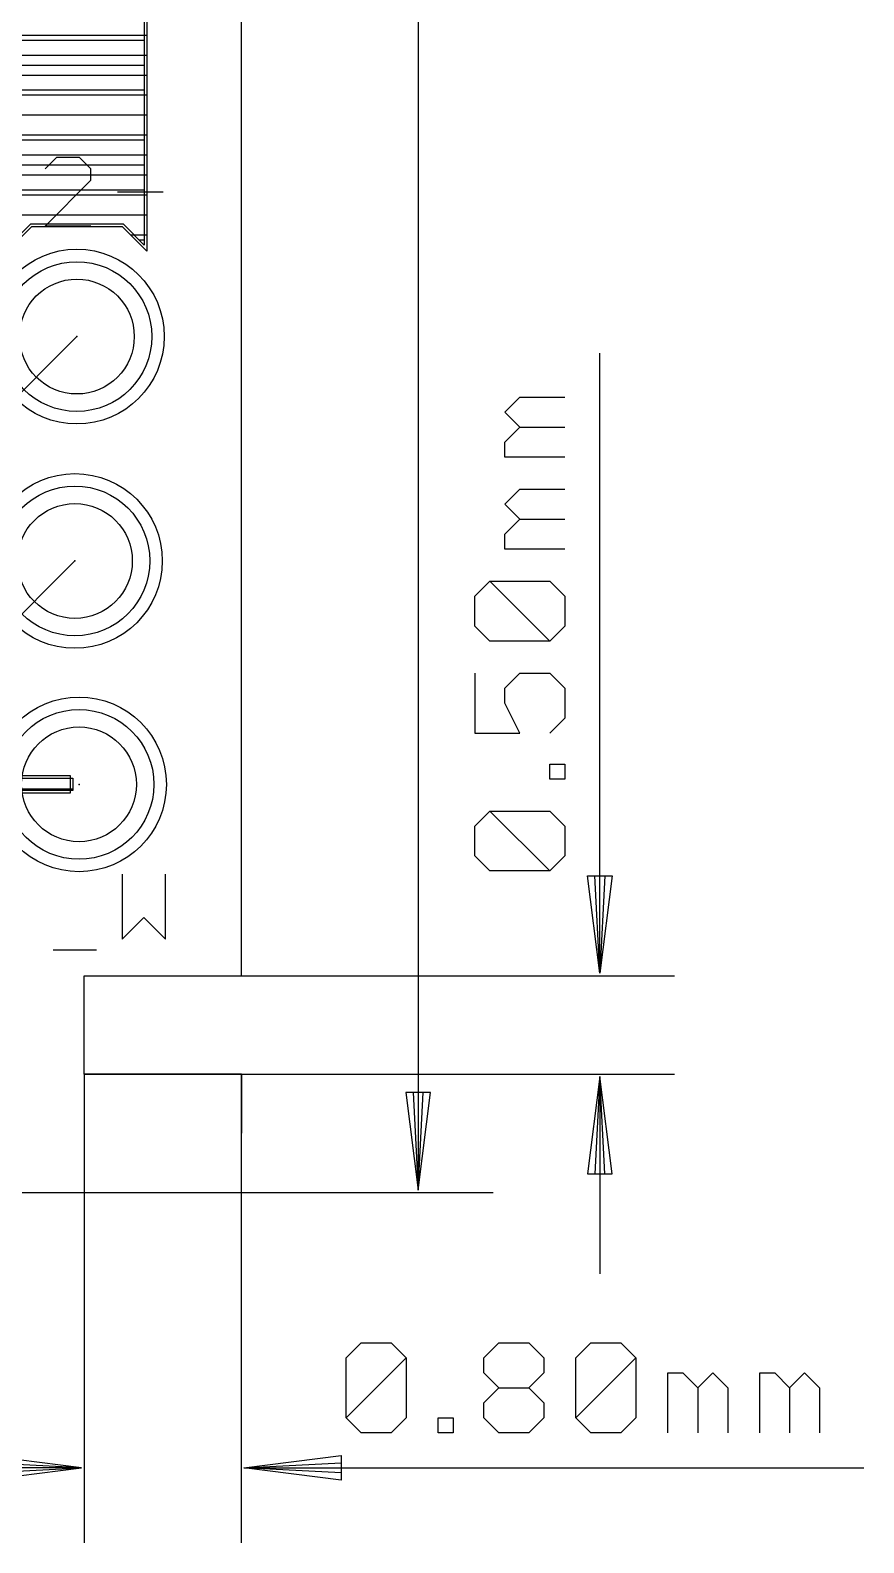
# Model space of a CAD drawing. Extents: x -0.7 to 18.8, y -1.7 to 21.4.
# Drawn here: x 14.54 to 18.78, y -1.68 to 6.02 of the extents above; entities that cross this region are included whole.
import ezdxf

# ---------------------------------------------------------------- set-up
doc = ezdxf.new("R2010")
doc.units = 0
for name, color, linetype in [('1', 22, 'CONTINUOUS'), ('16', 175, 'CONTINUOUS'), ('17', 82, 'CONTINUOUS'), ('20', 7, 'CONTINUOUS'), ('23', 7, 'CONTINUOUS'), ('25', 253, 'CONTINUOUS'), ('29', 253, 'CONTINUOUS'), ('30', 253, 'CONTINUOUS'), ('51', 254, 'CONTINUOUS')]:
    doc.layers.add(name, color=color, linetype=linetype)

# ---------------------------------------------------------------- blocks, each defined once
blk = doc.blocks.new('ROUNDP')
blk.add_circle((0, 0), 0.5)

msp = doc.modelspace()

# ---------------------------------------------------------------- linework, layer by layer
at = {"layer": '1'}
for p, q in [((15.1312, 8.0443), (15.1311, 4.8948)), ((6.7818, 5.9944), (15.1311, 5.9944)), ((12.3095, 5.8928), (15.1311, 5.8928)), ((12.4111, 5.7912), (15.1311, 5.7912)), ((12.4968, 5.6896), (15.1311, 5.6896)), ((12.4968, 5.588), (15.1311, 5.588)), ((12.5363, 5.4864), (15.1311, 5.4864)), ((12.6379, 5.3848), (15.1311, 5.3848)), ((12.7395, 5.2832), (15.1311, 5.2832)), ((12.8411, 5.1816), (15.1311, 5.1816)), ((12.9427, 5.08), (15.1311, 5.08)), ((14.5437, 5.0192), (14.2164, 4.6919)), ((15.0067, 5.0192), (14.5437, 5.0192)), ((15.1311, 4.8948), (15.0067, 5.0192)), ((15.0475, 4.9784), (15.1311, 4.9784)), ((13.95, 3.6352), (14.7752, 4.4604)), ((14.0332, 2.5868), (14.7652, 3.3188)), ((14.1002, 2.2265), (14.7415, 2.2265)), ((14.7415, 2.2265), (14.7415, 2.1375)), ((14.7415, 2.1375), (14.1002, 2.1375))]:
    msp.add_line(p, q, dxfattribs=at)
at = {"layer": '16'}
for p, q in [((15.1185, 8.0391), (15.1184, 4.9254)), ((1.2073, 5.969), (15.1184, 5.969)), ((12.3783, 5.842), (15.1184, 5.842)), ((12.5053, 5.715), (15.1184, 5.715)), ((12.5095, 5.588), (15.1184, 5.588)), ((12.5095, 5.461), (15.1184, 5.461)), ((12.4799, 5.334), (15.1184, 5.334)), ((12.3529, 5.207), (15.1184, 5.207)), ((11.1591, 5.08), (15.1184, 5.08)), ((14.5385, 5.0319), (14.2037, 4.6971)), ((15.0119, 5.0319), (14.5385, 5.0319)), ((15.1184, 4.9254), (15.0119, 5.0319)), ((15.0908, 4.953), (15.1184, 4.953)), ((13.3181, 2.159), (14.7542, 2.159)), ((14.0875, 2.2138), (14.7542, 2.2138)), ((14.7542, 2.2138), (14.7542, 2.1502)), ((14.7542, 2.1502), (14.0875, 2.1502))]:
    msp.add_line(p, q, dxfattribs=at)
at = {"layer": '20'}
for p, q in [((15.6136, 1.2086), (15.6138, 8.273)), ((14.812, 0.708), (14.812, 1.208)), ((14.812, 1.208), (15.612, 1.208)), ((15.613, 0.708), (14.812, 0.708)), ((15.6138, 0.1056), (15.6146, 0.7066)), ((6.7818, 0.1088), (15.6138, 0.1056))]:
    msp.add_line(p, q, dxfattribs=at)
at = {"layer": '23'}
for p in [(14.7752, 4.4604), (14.7652, 3.3188), (14.786, 2.182)]:
    msp.add_point(p, dxfattribs=at)
at = {"layer": '25'}
for p, q in [((14.672, 5.3721), (14.6138, 5.3138)), ((14.7885, 5.3721), (14.672, 5.3721)), ((14.8468, 5.3138), (14.7885, 5.3721)), ((14.8468, 5.2556), (14.8468, 5.3138)), ((14.6138, 5.0226), (14.8468, 5.2556)), ((14.9821, 5.1973), (15.2151, 5.1973)), ((14.8468, 5.0226), (14.6138, 5.0226)), ((15.005, 1.7251), (15.005, 1.3946)), ((15.2254, 1.3946), (15.2254, 1.7251)), ((15.005, 1.3946), (15.1152, 1.5048)), ((15.1152, 1.5048), (15.2254, 1.3946)), ((14.6542, 1.3395), (14.8745, 1.3395))]:
    msp.add_line(p, q, dxfattribs=at)
at = {"layer": '51'}
for p, q in [((16.5115, 20.0459), (16.5123, 0.1183)), ((17.4362, 1.2207), (17.4362, 4.3759)), ((16.9533, 4.0751), (17.0296, 4.1514)), ((17.0296, 4.1514), (17.2584, 4.1514)), ((17.0296, 3.9988), (16.9533, 4.0751)), ((16.9533, 3.9226), (17.0296, 3.9988)), ((17.0296, 3.9988), (17.2584, 3.9988)), ((16.9533, 3.8463), (16.9533, 3.9226)), ((17.2584, 3.8463), (16.9533, 3.8463)), ((16.9533, 3.6074), (17.0296, 3.6836)), ((17.0296, 3.6836), (17.2584, 3.6836)), ((17.0296, 3.5311), (16.9533, 3.6074)), ((16.9533, 3.4548), (17.0296, 3.5311)), ((17.0296, 3.5311), (17.2584, 3.5311)), ((16.9533, 3.3786), (16.9533, 3.4548)), ((17.2584, 3.3786), (16.9533, 3.3786)), ((16.8008, 3.1396), (16.8771, 3.2159)), ((16.8771, 3.2159), (17.1821, 3.2159)), ((17.1821, 2.9108), (16.8771, 3.2159)), ((17.1821, 3.2159), (17.2584, 3.1396)), ((16.8008, 2.9871), (16.8008, 3.1396)), ((17.2584, 3.1396), (17.2584, 2.9871)), ((16.8771, 2.9108), (16.8008, 2.9871)), ((17.2584, 2.9871), (17.1821, 2.9108)), ((17.1821, 2.9108), (16.8771, 2.9108)), ((16.8008, 2.7481), (16.8008, 2.443)), ((16.9533, 2.6718), (17.0296, 2.7481)), ((17.0296, 2.7481), (17.1821, 2.7481)), ((17.1821, 2.7481), (17.2584, 2.6718)), ((16.9533, 2.5956), (16.9533, 2.6718)), ((17.2584, 2.6718), (17.2584, 2.5193)), ((17.0296, 2.443), (16.9533, 2.5956)), ((17.2584, 2.5193), (17.1821, 2.443)), ((16.8008, 2.443), (17.0296, 2.443)), ((17.1821, 2.2092), (17.1821, 2.2854)), ((17.1821, 2.2854), (17.2584, 2.2854)), ((17.2584, 2.2854), (17.2584, 2.2092)), ((17.2584, 2.2092), (17.1821, 2.2092)), ((16.8008, 1.9702), (16.8771, 2.0465)), ((16.8771, 2.0465), (17.1821, 2.0465)), ((17.1821, 1.7414), (16.8771, 2.0465)), ((17.1821, 2.0465), (17.2584, 1.9702)), ((16.8008, 1.8177), (16.8008, 1.9702)), ((17.2584, 1.9702), (17.2584, 1.8177)), ((16.8771, 1.7414), (16.8008, 1.8177)), ((17.2584, 1.8177), (17.1821, 1.7414)), ((17.1821, 1.7414), (16.8771, 1.7414)), ((17.4362, 1.2207), (17.3738, 1.716)), ((17.3738, 1.716), (17.4986, 1.716)), ((17.4362, 1.2207), (17.4108, 1.716)), ((17.4986, 1.716), (17.4362, 1.2207)), ((17.4616, 1.716), (17.4362, 1.2207)), ((14.812, 1.208), (17.8172, 1.208)), ((14.812, 0.708), (14.812, -1.6764)), ((14.812, 0.708), (17.8172, 0.708)), ((15.612, 0.708), (15.612, -1.6764)), ((17.4362, 0.6953), (17.3738, 0.2)), ((17.4362, 0.6953), (17.4108, 0.2)), ((17.4362, 0.6953), (17.4362, -0.308)), ((17.4986, 0.2), (17.4362, 0.6953)), ((17.4616, 0.2), (17.4362, 0.6953)), ((16.5746, 0.6136), (16.4499, 0.6136)), ((16.4499, 0.6136), (16.5123, 0.1183)), ((16.4868, 0.6136), (16.5123, 0.1183)), ((16.5123, 0.1183), (16.5746, 0.6136)), ((16.5123, 0.1183), (16.5376, 0.6136)), ((17.3738, 0.2), (17.4986, 0.2)), ((15.6138, 0.1056), (16.8933, 0.1057)), ((16.1454, -0.7363), (16.2217, -0.66)), ((16.2217, -0.66), (16.3742, -0.66)), ((16.3742, -0.66), (16.4505, -0.7363)), ((16.847, -0.7363), (16.9233, -0.66)), ((16.9233, -0.66), (17.0758, -0.66)), ((17.0758, -0.66), (17.1521, -0.7363)), ((17.3148, -0.7363), (17.3911, -0.66)), ((17.3911, -0.66), (17.5436, -0.66)), ((17.5436, -0.66), (17.6199, -0.7363)), ((16.1454, -1.0413), (16.1454, -0.7363)), ((16.1454, -1.0413), (16.4505, -0.7363)), ((16.4505, -0.7363), (16.4505, -1.0413)), ((16.847, -0.8125), (16.847, -0.7363)), ((17.1521, -0.7363), (17.1521, -0.8125)), ((17.3148, -1.0413), (17.3148, -0.7363)), ((17.3148, -1.0413), (17.6199, -0.7363)), ((17.6199, -0.7363), (17.6199, -1.0413)), ((16.9233, -0.8888), (16.847, -0.8125)), ((17.1521, -0.8125), (17.0758, -0.8888)), ((17.7826, -1.1176), (17.7826, -0.8125)), ((17.7826, -0.8125), (17.8588, -0.8125)), ((17.8588, -0.8125), (17.9351, -0.8888)), ((17.9351, -0.8888), (18.0114, -0.8125)), ((18.0114, -0.8125), (18.0876, -0.8888)), ((18.2503, -1.1176), (18.2503, -0.8125)), ((18.2503, -0.8125), (18.3266, -0.8125)), ((18.3266, -0.8125), (18.4028, -0.8888)), ((18.4028, -0.8888), (18.4791, -0.8125)), ((18.4791, -0.8125), (18.5554, -0.8888)), ((16.847, -0.9651), (16.9233, -0.8888)), ((16.9233, -0.8888), (17.0758, -0.8888)), ((17.0758, -0.8888), (17.1521, -0.9651)), ((17.9351, -0.8888), (17.9351, -1.1176)), ((18.0876, -0.8888), (18.0876, -1.1176)), ((18.4028, -0.8888), (18.4028, -1.1176)), ((18.5554, -0.8888), (18.5554, -1.1176)), ((16.847, -1.0413), (16.847, -0.9651)), ((17.1521, -0.9651), (17.1521, -1.0413)), ((16.2217, -1.1176), (16.1454, -1.0413)), ((16.4505, -1.0413), (16.3742, -1.1176)), ((16.6132, -1.1176), (16.6132, -1.0413)), ((16.6132, -1.0413), (16.6894, -1.0413)), ((16.6894, -1.0413), (16.6894, -1.1176)), ((16.9233, -1.1176), (16.847, -1.0413)), ((17.1521, -1.0413), (17.0758, -1.1176)), ((17.3911, -1.1176), (17.3148, -1.0413)), ((17.6199, -1.0413), (17.5436, -1.1176)), ((16.3742, -1.1176), (16.2217, -1.1176)), ((16.6894, -1.1176), (16.6132, -1.1176)), ((17.0758, -1.1176), (16.9233, -1.1176)), ((17.5436, -1.1176), (17.3911, -1.1176)), ((14.7993, -1.2954), (13.796, -1.2954)), ((14.7993, -1.2954), (14.304, -1.233)), ((14.7993, -1.2954), (14.304, -1.27)), ((14.304, -1.3578), (14.7993, -1.2954)), ((14.304, -1.3208), (14.7993, -1.2954)), ((15.6247, -1.2954), (16.12, -1.233)), ((15.6247, -1.2954), (16.12, -1.27)), ((15.6247, -1.2954), (18.7799, -1.2954)), ((16.12, -1.3578), (15.6247, -1.2954)), ((16.12, -1.3208), (15.6247, -1.2954)), ((16.12, -1.233), (16.12, -1.3578))]:
    msp.add_line(p, q, dxfattribs=at)

# ---------------------------------------------------------------- block references
at = {"layer": '17'}
for p, xscale, yscale in [((14.7752, 4.4604), 0.762, 0.762), ((14.7752, 4.4604), 0.762, 0.762), ((14.7752, 4.4604), 0.5842, 0.5842), ((14.7752, 4.4604), 0.5842, 0.5842), ((14.7652, 3.3188), 0.762, 0.762), ((14.7652, 3.3188), 0.762, 0.762), ((14.7652, 3.3188), 0.5842, 0.5842), ((14.7652, 3.3188), 0.5842, 0.5842), ((14.786, 2.182), 0.762, 0.762), ((14.786, 2.182), 0.762, 0.762), ((14.786, 2.182), 0.5842, 0.5842), ((14.786, 2.182), 0.5842, 0.5842)]:
    msp.add_blockref('ROUNDP', p, dxfattribs=dict(at, xscale=xscale, yscale=yscale))
at = {"layer": '29', "xscale": 0.889, "yscale": 0.889}
for p in [(14.7752, 4.4604), (14.7652, 3.3188), (14.786, 2.182)]:
    msp.add_blockref('ROUNDP', p, dxfattribs=at)
at = {"layer": '30', "xscale": 0.889, "yscale": 0.889}
for p in [(14.7752, 4.4604), (14.7652, 3.3188), (14.786, 2.182)]:
    msp.add_blockref('ROUNDP', p, dxfattribs=at)

doc.saveas('drawing.dxf')
